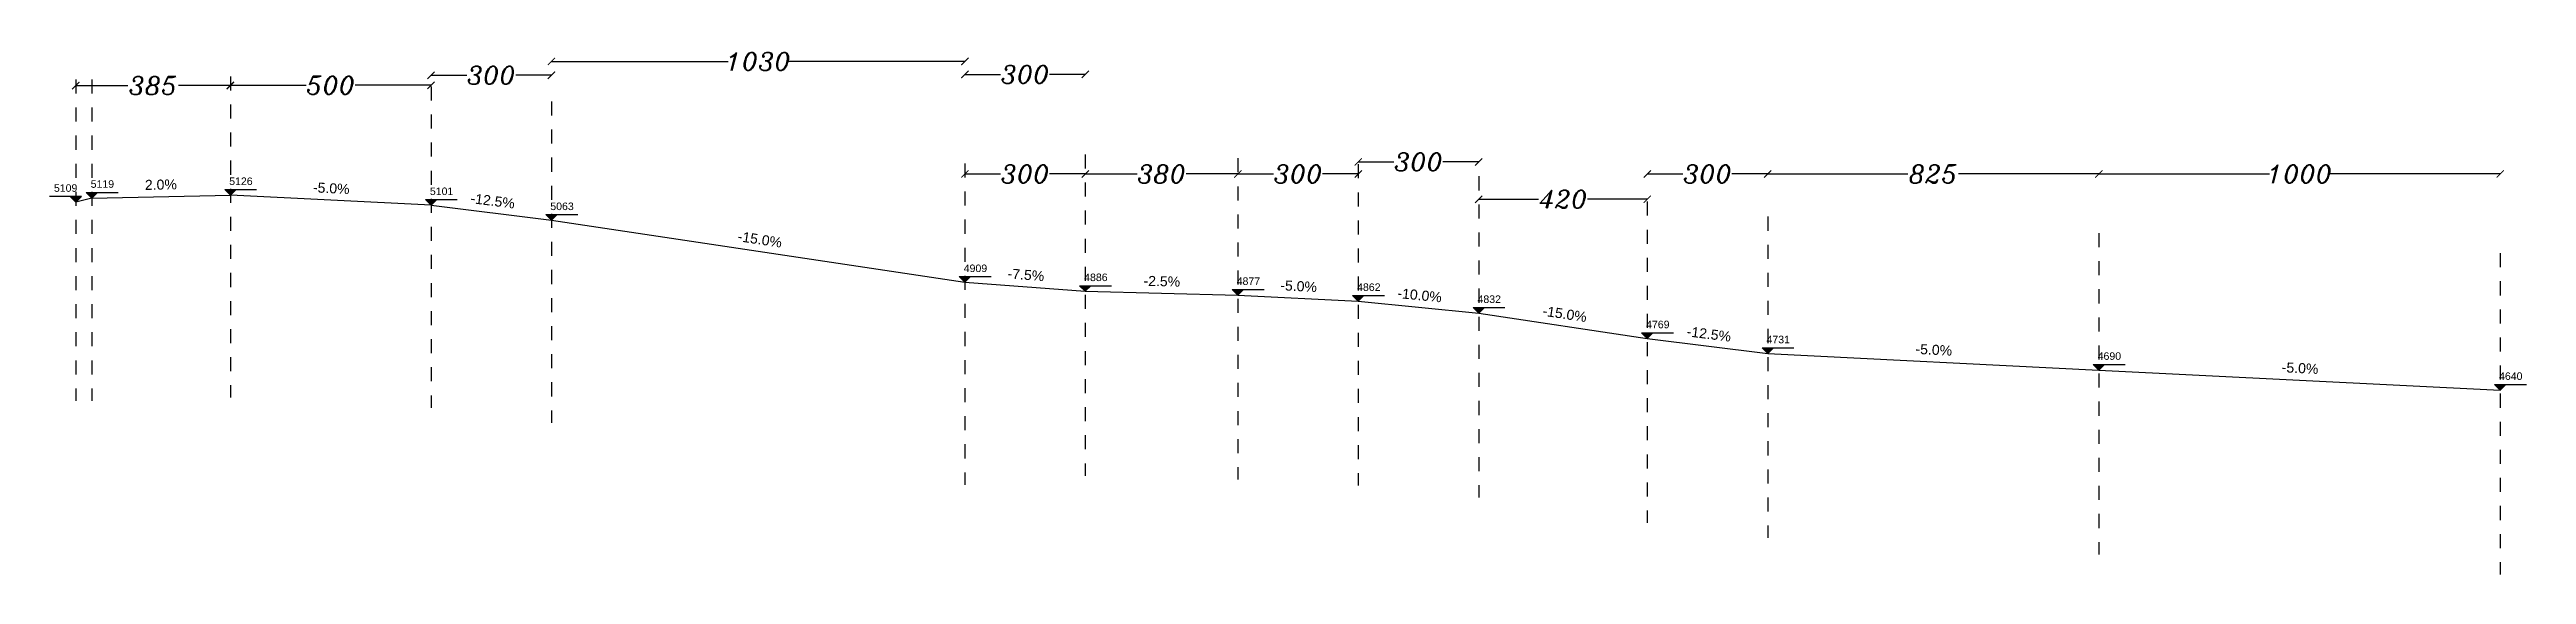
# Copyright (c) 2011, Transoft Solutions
# Model space of a CAD drawing. Header units: millimetres. Extents: x 118 to 7072, y -30 to 5489.
# Drawn here: x 901 to 7072, y 4181 to 5489 of the extents above; entities outside this region: 3.
import ezdxf
from ezdxf.enums import TextEntityAlignment as Align

# ---------------------------------------------------------------- set-up
doc = ezdxf.new("R2010")
doc.units = ezdxf.units.MM
doc.linetypes.add('1-1', pattern=[2, 1, -1])
doc.layers.add('$M-kv bnyan', color=240, linetype='Continuous')
doc.layers.add('RO-HATCH6', color=82, linetype='Continuous')
doc.styles.add('ITALIC', font='italic.shx')
doc.styles.get("Standard").update_dxf_attribs({"font": 'arial.ttf'})
doc.dimstyles.new('abed', dxfattribs={"dimtxt": 45, "dimasz": 18, "dimexe": 3, "dimexo": 8, "dimgap": 0.09, "dimtad": 0, "dimtoh": 1, "dimdec": 0, "dimzin": 0, "dimdsep": 46, "dimtxsty": 'ITALIC', "dimblk1": 'ARCHTICK', "dimblk2": 'ARCHTICK', "dimsah": 1, "dimcen": 0.09, "dimse1": 1, "dimse2": 1, "dimclrd": 4, "dimclrt": 4, "dimadec": 0, "dimazin": 0, "dimtfac": 1, "dimtdec": 0, "dimtofl": 0, "dimtmove": 0, "dimatfit": 3, "dimfxl": 1, "dimtolj": 1, "dimtzin": 0, "dimarcsym": 0})

# ---------------------------------------------------------------- blocks, each defined once
blk = doc.blocks.new('spot LV')
at = {"layer": 'RO-HATCH6'}
h = blk.add_hatch(color=7, dxfattribs=at)
h.dxf.hatch_style = 1
h.paths.add_polyline_path([(175.9, 14.1), (147.6, 14.1), (161.7, 0)])
blk.add_lwpolyline([(175.9, 14.1), (161.7, 0), (147.6, 14.1), (227.1, 14.1)])
for tag, p in [('LV', (158.8, 25.5)), ('R_LV', (179.9, -10.1))]:
    blk.add_attdef(tag, p, '', height=18.8)
blk = doc.blocks.new('spot_level')
at = {"layer": 'RO-HATCH6'}
h = blk.add_hatch(color=7, dxfattribs=at)
h.dxf.hatch_style = 1
h.paths.add_polyline_path([(14.1, 14.1), (-14.1, 14.1), (0, 0)])
blk.add_lwpolyline([(14.1, 14.1), (0, 0), (-14.1, 14.1), (65.4, 14.1)])
for tag, p in [('LV', (-2.9, 25.5)), ('R_LV', (18.2, -10.1))]:
    blk.add_attdef(tag, p, '', height=18.8)
blk = doc.blocks.new('_ArchTick')
at = {"color": 0, "linetype": 'ByBlock', "const_width": 0.15}
blk.add_lwpolyline([(-0.5, -0.5), (0.5, 0.5)], dxfattribs=at)
blk = doc.blocks.new('*D142')
at = {"color": 4, "lineweight": -2, "transparency": 16777216}
for p, q in [((966.7, 5399.2), (1095.9, 5399.2)), ((1351.7, 5399.2), (1222.5, 5399.2))]:
    blk.add_line(p, q, dxfattribs=at)
at = {"layer": 'Defpoints', "color": 0, "transparency": 16777216}
for p in [(966.7, 5399.2), (966.7, 5396.4), (1351.7, 5422.1)]:
    blk.add_point(p, dxfattribs=at)
at = {"color": 4, "lineweight": -2, "transparency": 16777216, "xscale": 18, "yscale": 18, "zscale": 18, "rotation": 180}
blk.add_blockref('_ArchTick', (966.7, 5399.2), dxfattribs=at)
at = {"color": 4, "lineweight": -2, "transparency": 16777216, "xscale": 18, "yscale": 18, "zscale": 18}
blk.add_blockref('_ArchTick', (1351.7, 5399.2), dxfattribs=at)
at = {"color": 4, "transparency": 16777216, "insert": (1159.2, 5399.2), "char_height": 45, "attachment_point": 5, "style": 'ITALIC'}
blk.add_mtext('\\A1;385', dxfattribs=at)
blk = doc.blocks.new('*D143')
at = {"color": 4, "lineweight": -2, "transparency": 16777216}
for p, q in [((1351.7, 5399.9), (1540.5, 5399.9)), ((1851.7, 5399.9), (1662.8, 5399.9))]:
    blk.add_line(p, q, dxfattribs=at)
at = {"layer": 'Defpoints', "color": 0, "transparency": 16777216}
for p in [(1351.7, 5422.1), (1351.7, 5399.9), (1851.7, 5397.1)]:
    blk.add_point(p, dxfattribs=at)
at = {"color": 4, "lineweight": -2, "transparency": 16777216, "xscale": 18, "yscale": 18, "zscale": 18, "rotation": 180}
blk.add_blockref('_ArchTick', (1351.7, 5399.9), dxfattribs=at)
at = {"color": 4, "lineweight": -2, "transparency": 16777216, "xscale": 18, "yscale": 18, "zscale": 18}
blk.add_blockref('_ArchTick', (1851.7, 5399.9), dxfattribs=at)
at = {"color": 4, "transparency": 16777216, "insert": (1601.7, 5399.9), "char_height": 45, "attachment_point": 5, "style": 'ITALIC'}
blk.add_mtext('\\A1;500', dxfattribs=at)
blk = doc.blocks.new('*D144')
at = {"color": 4, "lineweight": -2, "transparency": 16777216}
for p, q in [((1851.7, 5424.9), (1940.5, 5424.9)), ((2151.7, 5424.9), (2062.8, 5424.9))]:
    blk.add_line(p, q, dxfattribs=at)
at = {"layer": 'Defpoints', "color": 0, "transparency": 16777216}
for p in [(1851.7, 5424.9), (1851.7, 5397.1), (2151.7, 5359.6)]:
    blk.add_point(p, dxfattribs=at)
at = {"color": 4, "lineweight": -2, "transparency": 16777216, "xscale": 18, "yscale": 18, "zscale": 18, "rotation": 180}
blk.add_blockref('_ArchTick', (1851.7, 5424.9), dxfattribs=at)
at = {"color": 4, "lineweight": -2, "transparency": 16777216, "xscale": 18, "yscale": 18, "zscale": 18}
blk.add_blockref('_ArchTick', (2151.7, 5424.9), dxfattribs=at)
at = {"color": 4, "transparency": 16777216, "insert": (2001.7, 5424.9), "char_height": 45, "attachment_point": 5, "style": 'ITALIC'}
blk.add_mtext('\\A1;300', dxfattribs=at)
blk = doc.blocks.new('*D146')
at = {"color": 4, "lineweight": -2, "transparency": 16777216}
for p, q in [((3181.7, 5427.1), (3270.5, 5427.1)), ((3481.7, 5427.1), (3392.8, 5427.1))]:
    blk.add_line(p, q, dxfattribs=at)
at = {"layer": 'Defpoints', "color": 0, "transparency": 16777216}
for p in [(3181.7, 5427.1), (3181.7, 5205.1), (3481.7, 5227.6)]:
    blk.add_point(p, dxfattribs=at)
at = {"color": 4, "lineweight": -2, "transparency": 16777216, "xscale": 18, "yscale": 18, "zscale": 18, "rotation": 180}
blk.add_blockref('_ArchTick', (3181.7, 5427.1), dxfattribs=at)
at = {"color": 4, "lineweight": -2, "transparency": 16777216, "xscale": 18, "yscale": 18, "zscale": 18}
blk.add_blockref('_ArchTick', (3481.7, 5427.1), dxfattribs=at)
at = {"color": 4, "transparency": 16777216, "insert": (3331.7, 5427.1), "char_height": 45, "attachment_point": 5, "style": 'ITALIC'}
blk.add_mtext('\\A1;300', dxfattribs=at)
blk = doc.blocks.new('*D148')
at = {"color": 4, "lineweight": -2, "transparency": 16777216}
for p, q in [((3181.7, 5178.9), (3270.5, 5178.9)), ((3481.7, 5178.9), (3392.8, 5178.9))]:
    blk.add_line(p, q, dxfattribs=at)
at = {"layer": 'Defpoints', "color": 0, "transparency": 16777216}
for p in [(3181.7, 5205.1), (3481.7, 5227.6), (3181.7, 5178.9)]:
    blk.add_point(p, dxfattribs=at)
at = {"color": 4, "lineweight": -2, "transparency": 16777216, "xscale": 18, "yscale": 18, "zscale": 18, "rotation": 180}
blk.add_blockref('_ArchTick', (3181.7, 5178.9), dxfattribs=at)
at = {"color": 4, "lineweight": -2, "transparency": 16777216, "xscale": 18, "yscale": 18, "zscale": 18}
blk.add_blockref('_ArchTick', (3481.7, 5178.9), dxfattribs=at)
at = {"color": 4, "transparency": 16777216, "insert": (3331.7, 5178.9), "char_height": 45, "attachment_point": 5, "style": 'ITALIC'}
blk.add_mtext('\\A1;300', dxfattribs=at)
blk = doc.blocks.new('*D149')
at = {"color": 4, "lineweight": -2, "transparency": 16777216}
for p, q in [((3481.7, 5178.9), (3610.5, 5178.9)), ((3861.7, 5178.9), (3732.8, 5178.9))]:
    blk.add_line(p, q, dxfattribs=at)
at = {"layer": 'Defpoints', "color": 0, "transparency": 16777216}
for p in [(3481.7, 5227.6), (3861.7, 5218.1), (3481.7, 5178.9)]:
    blk.add_point(p, dxfattribs=at)
at = {"color": 4, "lineweight": -2, "transparency": 16777216, "xscale": 18, "yscale": 18, "zscale": 18, "rotation": 180}
blk.add_blockref('_ArchTick', (3481.7, 5178.9), dxfattribs=at)
at = {"color": 4, "lineweight": -2, "transparency": 16777216, "xscale": 18, "yscale": 18, "zscale": 18}
blk.add_blockref('_ArchTick', (3861.7, 5178.9), dxfattribs=at)
at = {"color": 4, "transparency": 16777216, "insert": (3671.7, 5178.9), "char_height": 45, "attachment_point": 5, "style": 'ITALIC'}
blk.add_mtext('\\A1;380', dxfattribs=at)
blk = doc.blocks.new('*D150')
at = {"color": 4, "lineweight": -2, "transparency": 16777216}
for p, q in [((3861.7, 5178.9), (3950.5, 5178.9)), ((4161.7, 5178.9), (4072.8, 5178.9))]:
    blk.add_line(p, q, dxfattribs=at)
at = {"layer": 'Defpoints', "color": 0, "transparency": 16777216}
for p in [(3861.7, 5218.1), (4161.7, 5203.1), (3861.7, 5178.9)]:
    blk.add_point(p, dxfattribs=at)
at = {"color": 4, "lineweight": -2, "transparency": 16777216, "xscale": 18, "yscale": 18, "zscale": 18, "rotation": 180}
blk.add_blockref('_ArchTick', (3861.7, 5178.9), dxfattribs=at)
at = {"color": 4, "lineweight": -2, "transparency": 16777216, "xscale": 18, "yscale": 18, "zscale": 18}
blk.add_blockref('_ArchTick', (4161.7, 5178.9), dxfattribs=at)
at = {"color": 4, "transparency": 16777216, "insert": (4011.7, 5178.9), "char_height": 45, "attachment_point": 5, "style": 'ITALIC'}
blk.add_mtext('\\A1;300', dxfattribs=at)
blk = doc.blocks.new('*D151')
at = {"color": 4, "lineweight": -2, "transparency": 16777216}
for p, q in [((4161.7, 5208.9), (4250.5, 5208.9)), ((4461.7, 5208.9), (4372.8, 5208.9))]:
    blk.add_line(p, q, dxfattribs=at)
at = {"layer": 'Defpoints', "color": 0, "transparency": 16777216}
for p in [(4161.7, 5208.9), (4161.7, 5203.1), (4461.7, 5173.1)]:
    blk.add_point(p, dxfattribs=at)
at = {"color": 4, "lineweight": -2, "transparency": 16777216, "xscale": 18, "yscale": 18, "zscale": 18, "rotation": 180}
blk.add_blockref('_ArchTick', (4161.7, 5208.9), dxfattribs=at)
at = {"color": 4, "lineweight": -2, "transparency": 16777216, "xscale": 18, "yscale": 18, "zscale": 18}
blk.add_blockref('_ArchTick', (4461.7, 5208.9), dxfattribs=at)
at = {"color": 4, "transparency": 16777216, "insert": (4311.7, 5208.9), "char_height": 45, "attachment_point": 5, "style": 'ITALIC'}
blk.add_mtext('\\A1;300', dxfattribs=at)
blk = doc.blocks.new('*D152')
at = {"color": 4, "lineweight": -2, "transparency": 16777216}
for p, q in [((4461.7, 5115.9), (4610.5, 5115.9)), ((4881.7, 5115.9), (4732.8, 5115.9))]:
    blk.add_line(p, q, dxfattribs=at)
at = {"layer": 'Defpoints', "color": 0, "transparency": 16777216}
for p in [(4461.7, 5173.1), (4461.7, 5115.9), (4881.7, 5110.1)]:
    blk.add_point(p, dxfattribs=at)
at = {"color": 4, "lineweight": -2, "transparency": 16777216, "xscale": 18, "yscale": 18, "zscale": 18, "rotation": 180}
blk.add_blockref('_ArchTick', (4461.7, 5115.9), dxfattribs=at)
at = {"color": 4, "lineweight": -2, "transparency": 16777216, "xscale": 18, "yscale": 18, "zscale": 18}
blk.add_blockref('_ArchTick', (4881.7, 5115.9), dxfattribs=at)
at = {"color": 4, "transparency": 16777216, "insert": (4671.7, 5115.9), "char_height": 45, "attachment_point": 5, "style": 'ITALIC'}
blk.add_mtext('\\A1;420', dxfattribs=at)
blk = doc.blocks.new('*D153')
at = {"color": 4, "lineweight": -2, "transparency": 16777216}
for p, q in [((4881.7, 5178.9), (4970.5, 5178.9)), ((5181.7, 5178.9), (5092.8, 5178.9))]:
    blk.add_line(p, q, dxfattribs=at)
at = {"layer": 'Defpoints', "color": 0, "transparency": 16777216}
for p in [(4881.7, 5178.9), (4881.7, 5110.1), (5181.7, 5072.6)]:
    blk.add_point(p, dxfattribs=at)
at = {"color": 4, "lineweight": -2, "transparency": 16777216, "xscale": 18, "yscale": 18, "zscale": 18, "rotation": 180}
blk.add_blockref('_ArchTick', (4881.7, 5178.9), dxfattribs=at)
at = {"color": 4, "lineweight": -2, "transparency": 16777216, "xscale": 18, "yscale": 18, "zscale": 18}
blk.add_blockref('_ArchTick', (5181.7, 5178.9), dxfattribs=at)
at = {"color": 4, "transparency": 16777216, "insert": (5031.7, 5178.9), "char_height": 45, "attachment_point": 5, "style": 'ITALIC'}
blk.add_mtext('\\A1;300', dxfattribs=at)
blk = doc.blocks.new('*D154')
at = {"color": 4, "lineweight": -2, "transparency": 16777216}
for p, q in [((5181.7, 5178.9), (5530.9, 5178.9)), ((6006.7, 5178.9), (5657.5, 5178.9))]:
    blk.add_line(p, q, dxfattribs=at)
at = {"layer": 'Defpoints', "color": 0, "transparency": 16777216}
for p in [(5181.7, 5178.9), (5181.7, 5072.6), (6006.7, 5031.4)]:
    blk.add_point(p, dxfattribs=at)
at = {"color": 4, "lineweight": -2, "transparency": 16777216, "xscale": 18, "yscale": 18, "zscale": 18, "rotation": 180}
blk.add_blockref('_ArchTick', (5181.7, 5178.9), dxfattribs=at)
at = {"color": 4, "lineweight": -2, "transparency": 16777216, "xscale": 18, "yscale": 18, "zscale": 18}
blk.add_blockref('_ArchTick', (6006.7, 5178.9), dxfattribs=at)
at = {"color": 4, "transparency": 16777216, "insert": (5594.2, 5178.9), "char_height": 45, "attachment_point": 5, "style": 'ITALIC'}
blk.add_mtext('\\A1;825', dxfattribs=at)
blk = doc.blocks.new('*D155')
at = {"color": 4, "lineweight": -2, "transparency": 16777216}
for p, q in [((6006.7, 5178.9), (6431.6, 5178.9)), ((7006.7, 5178.9), (6581.8, 5178.9))]:
    blk.add_line(p, q, dxfattribs=at)
at = {"layer": 'Defpoints', "color": 0, "transparency": 16777216}
for p in [(6006.7, 5178.9), (6006.7, 5031.4), (7006.7, 4981.4)]:
    blk.add_point(p, dxfattribs=at)
at = {"color": 4, "lineweight": -2, "transparency": 16777216, "xscale": 18, "yscale": 18, "zscale": 18, "rotation": 180}
blk.add_blockref('_ArchTick', (6006.7, 5178.9), dxfattribs=at)
at = {"color": 4, "lineweight": -2, "transparency": 16777216, "xscale": 18, "yscale": 18, "zscale": 18}
blk.add_blockref('_ArchTick', (7006.7, 5178.9), dxfattribs=at)
at = {"color": 4, "transparency": 16777216, "insert": (6506.7, 5178.9), "char_height": 45, "attachment_point": 5, "style": 'ITALIC'}
blk.add_mtext('\\A1;1000', dxfattribs=at)
blk = doc.blocks.new('*D156')
at = {"color": 4, "lineweight": -2, "transparency": 16777216}
for p, q in [((2151.7, 5459.6), (2591.6, 5459.6)), ((3181.7, 5459.6), (2741.8, 5459.6))]:
    blk.add_line(p, q, dxfattribs=at)
at = {"layer": 'Defpoints', "color": 0, "transparency": 16777216}
for p in [(2151.7, 5459.6), (2151.7, 5359.6), (3181.7, 5205.1)]:
    blk.add_point(p, dxfattribs=at)
at = {"color": 4, "lineweight": -2, "transparency": 16777216, "xscale": 18, "yscale": 18, "zscale": 18, "rotation": 180}
blk.add_blockref('_ArchTick', (2151.7, 5459.6), dxfattribs=at)
at = {"color": 4, "lineweight": -2, "transparency": 16777216, "xscale": 18, "yscale": 18, "zscale": 18}
blk.add_blockref('_ArchTick', (3181.7, 5459.6), dxfattribs=at)
at = {"color": 4, "transparency": 16777216, "insert": (2666.7, 5459.6), "char_height": 45, "attachment_point": 5, "style": 'ITALIC'}
blk.add_mtext('\\A1;1030', dxfattribs=at)

msp = doc.modelspace()

# ---------------------------------------------------------------- linework, layer by layer
at = {"layer": '$M-kv bnyan', "color": 9, "linetype": '1-1', "ltscale": 35}
msp.add_lwpolyline([(966.7, 5414.4), (966.7, 4613.7)], dxfattribs=at)
at = {"layer": '$M-kv bnyan', "color": 6, "linetype": '1-1', "ltscale": 35}
for points in [[(1006.7, 5414.4), (1006.7, 4613.7)], [(1351.7, 5422.1), (1351.7, 4621.4)], [(1851.7, 5397.1), (1851.7, 4596.4)], [(2151.7, 5359.6), (2151.7, 4558.9)], [(3181.7, 5205.1), (3181.7, 4404.4)], [(3481.7, 5227.6), (3481.7, 4426.9)], [(3861.7, 5218.1), (3861.7, 4417.4)], [(4161.7, 5203.1), (4161.7, 4402.4)], [(4461.7, 5173.1), (4461.7, 4372.4)], [(4881.7, 5110.1), (4881.7, 4309.4)], [(5181.7, 5072.6), (5181.7, 4271.9)], [(6006.7, 5031.4), (6006.7, 4230.6)], [(7006.7, 4981.4), (7006.7, 4180.6)]]:
    msp.add_lwpolyline(points, dxfattribs=at)
for points in [[(1006.7, 5119), (1351.7, 5125.9)], [(1851.7, 5100.9), (1351.7, 5125.9)], [(1006.7, 5119), (966.7, 5109)], [(1851.7, 5100.9), (2151.7, 5063.4)], [(2151.7, 5063.4), (3181.7, 4908.9)], [(3181.7, 4908.9), (3481.7, 4886.4)], [(3481.7, 4886.4), (3861.7, 4876.9), (4161.7, 4861.9), (4461.7, 4831.9), (4881.7, 4768.9), (5181.7, 4731.4)], [(5181.7, 4731.4), (6006.7, 4690.1)], [(6006.7, 4690.1), (7006.7, 4640.1)], [(324.4, 0), (118, 0)], [(324.4, -30), (118, -30)]]:
    msp.add_lwpolyline(points)

# ---------------------------------------------------------------- block references
ref = msp.add_blockref('spot LV', (1128.4, 5109), dxfattribs=dict(xscale=-1))
ref.add_attrib('LV', '5109', (912.2, 5134.5), dxfattribs={"height": 18.75})
ref = msp.add_blockref('spot LV', (845, 5119))
ref.add_attrib('LV', '5119', (1003.8, 5144.5), dxfattribs={"height": 18.75})
for p, values in [((1351.7, 5125.9), {'LV': '5126'}), ((1851.7, 5100.9), {'LV': '5101'}), ((2151.7, 5063.4), {'LV': '5063'}), ((3181.7, 4908.9), {'LV': '4909'}), ((3481.7, 4886.4), {'LV': '4886'}), ((3861.7, 4876.9), {'LV': '4877'}), ((4161.7, 4861.9), {'LV': '4862'}), ((4461.7, 4831.9), {'LV': '4832'}), ((4881.7, 4768.9), {'LV': '4769'}), ((5181.7, 4731.4), {'LV': '4731'}), ((6006.7, 4690.1), {'LV': '4690'}), ((7006.7, 4640.1), {'LV': '4640'}), ((282.5, 0), {'LV': '0'})]:
    msp.add_blockref('spot_level', p).add_auto_attribs(values)

# ---------------------------------------------------------------- texts
for s, rotation, p in [('2.0%', 1.14576, (1179, 5132.4)), ('-5.0%', 357.13759, (1602.2, 5123.4)), ('-12.5%', 352.87498, (2002.9, 5092.1)), ('-15.0%', 351.46923, (2668.1, 4996)), ('-7.5%', 355.71085, (3332.4, 4907.6)), ('-2.5%', 358.5679, (3671.9, 4891.6)), ('-5.0%', 357.13759, (4012.2, 4879.4)), ('-10.0%', 354.28941, (4312.7, 4856.9)), ('-15.0%', 351.46923, (4673.1, 4810.3)), ('-12.5%', 352.87498, (5032.9, 4760.1)), ('-5.0%', 357.13759, (5594.7, 4720.8)), ('-5.0%', 357.13759, (6507.2, 4675.1))]:
    msp.add_text(s, height=25, rotation=rotation).set_placement(p, align=Align.BOTTOM_CENTER)

# ---------------------------------------------------------------- dimensions: what is measured, and where the dimension line sits
for base, p1, p2, picture, middle in [((1851.7, 5424.9), (2151.7, 5359.6), (1851.7, 5397.1), '*D144', (2001.7, 5424.9)), ((2151.7, 5459.6), (3181.7, 5205.1), (2151.7, 5359.6), '*D156', (2666.7, 5459.6)), ((3181.7, 5427.1), (3481.7, 5227.6), (3181.7, 5205.1), '*D146', (3331.7, 5427.1)), ((966.7, 5399.2), (1351.7, 5422.1), (966.7, 5396.4), '*D142', (1159.2, 5399.2)), ((1351.7, 5399.9), (1851.7, 5397.1), (1351.7, 5422.1), '*D143', (1601.7, 5399.9)), ((3181.7, 5178.9), (3481.7, 5227.6), (3181.7, 5205.1), '*D148', (3331.7, 5178.9)), ((3481.7, 5178.9), (3861.7, 5218.1), (3481.7, 5227.6), '*D149', (3671.7, 5178.9)), ((3861.7, 5178.9), (4161.7, 5203.1), (3861.7, 5218.1), '*D150', (4011.7, 5178.9)), ((4161.7, 5208.9), (4461.7, 5173.1), (4161.7, 5203.1), '*D151', (4311.7, 5208.9)), ((4881.7, 5178.9), (5181.7, 5072.6), (4881.7, 5110.1), '*D153', (5031.7, 5178.9)), ((5181.7, 5178.9), (6006.7, 5031.4), (5181.7, 5072.6), '*D154', (5594.2, 5178.9)), ((6006.7, 5178.9), (7006.7, 4981.4), (6006.7, 5031.4), '*D155', (6506.7, 5178.9)), ((4461.7, 5115.9), (4881.7, 5110.1), (4461.7, 5173.1), '*D152', (4671.7, 5115.9))]:
    dim = msp.add_linear_dim(base=base, p1=p1, p2=p2, dimstyle='abed')
    dim.commit()
    dim.dimension.update_dxf_attribs({"geometry": picture, "text_midpoint": middle})

doc.saveas('drawing.dxf')
